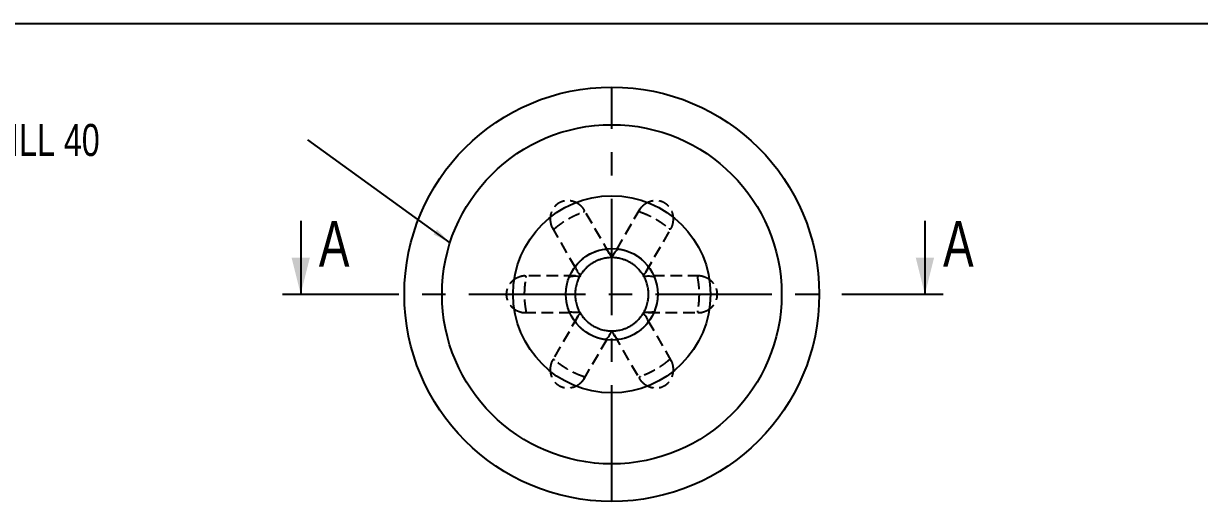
# Model space of a CAD drawing. Header units: millimetres. Extents: x 8 to 412, y 8 to 289.
# Drawn here: x 184.7 to 312.9, y 236.9 to 289 of the extents above; entities that cross this region are included whole.
import ezdxf

# ---------------------------------------------------------------- set-up
doc = ezdxf.new("R2010")
doc.units = ezdxf.units.MM
doc.linetypes.add('CENTERX2', pattern=[20.32, 12.7, -2.54, 2.54, -2.54])
doc.linetypes.add('HIDDEN', pattern=[1.905, 1.27, -0.635])
for name, color, linetype in [('CENTERLINE', 4, 'CENTERX2'), ('HIDDEN', 3, 'HIDDEN'), ('TEXT', 2, 'Continuous')]:
    doc.layers.add(name, color=color, linetype=linetype)
doc.layers.add('OUTLINE', color=7, linetype='Continuous', lineweight=25)
doc.styles.add('SLDTEXTSTYLE0', font='TXT', dxfattribs={"width": 0.75})
doc.styles.add('SLDTEXTSTYLE9', font='TXT', dxfattribs={"width": 0.697917})
doc.dimstyles.new('SLDDIMSTYLE0', dxfattribs={"dimtxt": 0.18, "dimasz": 2, "dimexe": 0, "dimexo": 0.0625, "dimgap": 0, "dimtad": 0, "dimtih": 1, "dimtoh": 1, "dimdec": 0, "dimrnd": 1e-09, "dimzin": 0, "dimdsep": 46, "dimtxsty": 'Standard', "dimsah": 1, "dimcen": 0.09, "dimadec": 0, "dimazin": 0, "dimtfac": 2, "dimtdec": 0, "dimtofl": 0, "dimtmove": 0, "dimatfit": 3, "dimfxl": 0, "dimfrac": 2, "dimtolj": 1, "dimtzin": 0, "dimarcsym": 0})

# ---------------------------------------------------------------- blocks, each defined once
blk = doc.blocks.new('SW_NOTE_0_5')
at = {"layer": 'TEXT', "color": 0, "char_height": 3.5, "attachment_point": 1}
for s, insert, style in [('ENGRAVE 4 HIGH  0.2 DEEP', (-97.79, 6.27), 'SLDTEXTSTYLE9'), (':500ML ALIVARIA 1864/BIE/PAIR NO 1 TILL 40', (-97.79, 1.75), 'SLDTEXTSTYLE0')]:
    blk.add_mtext(s, dxfattribs=dict(at, insert=insert, style=style))

msp = doc.modelspace()

# ---------------------------------------------------------------- linework, layer by layer
at = {"layer": 'CENTERLINE'}
for p, q in [((248.83967, 236.8654), (248.83967, 282.0654)), ((212.94397, 259.4654), (284.94961, 259.4654))]:
    msp.add_line(p, q, dxfattribs=at)
at = {"layer": 'CENTERLINE', "linetype": 'Continuous'}
for p, q in [((214.94397, 267.4654), (214.94397, 259.4654)), ((282.94961, 267.4654), (282.94961, 259.4654))]:
    msp.add_line(p, q, dxfattribs=at)
at = {"layer": 'CENTERLINE'}
for points in [[(214.94397, 259.4654), (215.94397, 263.4654), (213.94397, 263.4654)], [(282.94961, 259.4654), (283.94961, 263.4654), (281.94961, 263.4654)]]:
    msp.add_solid(points, dxfattribs=at)
at = {"layer": 'HIDDEN'}
for p, q in [((248.59291, 263.89279), (245.79352, 268.74148)), ((251.88872, 268.74651), (249.08542, 263.89105)), ((242.32651, 266.74651), (245.12981, 261.89105)), ((252.55053, 261.89279), (255.34991, 266.74148)), ((244.88205, 261.4654), (239.28327, 261.4654)), ((258.40188, 261.4654), (252.79527, 261.4654)), ((239.27746, 257.4654), (244.88406, 257.4654)), ((245.12881, 257.038), (242.32942, 252.18932)), ((255.35282, 252.18428), (252.54952, 257.03974)), ((252.79728, 257.4654), (258.39606, 257.4654)), ((245.79061, 250.18428), (248.59391, 255.03974)), ((249.08642, 255.038), (251.88581, 250.18932))]:
    msp.add_line(p, q, dxfattribs=at)
for points, knots in [([(245.43657, 269.13398), (245.28773, 269.26507), (245.12244, 269.37558), (244.84853, 269.50781), (244.75202, 269.54639), (244.55538, 269.60867), (244.45484, 269.63269), (244.14626, 269.68195), (243.92674, 269.68377), (243.49893, 269.61194), (243.28577, 269.53704), (242.99967, 269.37314), (242.9079, 269.30899), (242.73901, 269.16672), (242.66208, 269.08913), (242.52231, 268.92184), (242.45941, 268.83168), (242.35135, 268.64637), (242.30549, 268.55049), (242.19067, 268.25396), (242.14665, 268.05051), (242.1156, 267.64273), (242.12879, 267.4417), (242.16798, 267.24685)], [0, 0, 0, 0, 0.125, 0.125, 0.1875, 0.1875, 0.25, 0.25, 0.375, 0.375, 0.5, 0.5, 0.5625, 0.5625, 0.625, 0.625, 0.6875, 0.6875, 0.75, 0.75, 0.875, 0.875, 1, 1, 1, 1]), ([(245.75011, 268.44897), (245.79696, 268.46509), (245.82958, 268.49262), (245.85655, 268.57417), (245.84995, 268.62603), (245.79234, 268.75202), (245.7426, 268.82293), (245.60897, 268.97516), (245.52807, 269.0534), (245.43657, 269.13398)], [0, 0, 0, 0, 0.25, 0.25, 0.5, 0.5, 0.75, 0.75, 1, 1, 1, 1]), ([(252.24276, 269.13398), (252.15129, 269.05342), (252.07044, 268.97523), (251.93692, 268.82316), (251.88746, 268.75267), (251.82975, 268.62721), (251.82282, 268.5744), (251.84952, 268.49298), (251.88233, 268.4651), (251.92922, 268.44897)], [0, 0, 0, 0, 0.25, 0.25, 0.5, 0.5, 0.75, 0.75, 1, 1, 1, 1]), ([(255.51135, 267.24685), (255.55046, 267.4413), (255.56352, 267.6397), (255.54108, 267.94303), (255.52624, 268.04589), (255.48185, 268.24733), (255.45238, 268.34641), (255.34076, 268.63829), (255.23257, 268.82931), (254.95646, 269.16389), (254.78502, 269.31104), (254.50002, 269.47686), (254.39859, 269.52425), (254.19093, 269.59938), (254.08526, 269.62721), (253.87051, 269.66461), (253.76097, 269.674), (253.54646, 269.67493), (253.4405, 269.66671), (253.12628, 269.61788), (252.92809, 269.55428), (252.55941, 269.37728), (252.39191, 269.26533), (252.24276, 269.13398)], [0, 0, 0, 0, 0.125, 0.125, 0.1875, 0.1875, 0.25, 0.25, 0.375, 0.375, 0.5, 0.5, 0.5625, 0.5625, 0.625, 0.625, 0.6875, 0.6875, 0.75, 0.75, 0.875, 0.875, 1, 1, 1, 1]), ([(242.60444, 266.63282), (242.66117, 266.68217), (242.73348, 266.744), (242.91314, 266.89102), (243.02169, 266.97709), (243.27157, 267.16414), (243.41676, 267.26785), (243.73373, 267.47887), (243.90958, 267.58859), (244.17569, 267.74234), (244.26651, 267.79286), (244.44552, 267.88868), (244.53311, 267.93374), (244.70466, 268.01881), (244.78897, 268.05897), (244.94859, 268.13242), (245.02464, 268.16607), (245.38723, 268.32148), (245.60777, 268.40002), (245.75011, 268.44897)], [0, 0, 0, 0, 0.125, 0.125, 0.25, 0.25, 0.375, 0.375, 0.5, 0.5, 0.5625, 0.5625, 0.625, 0.625, 0.6875, 0.6875, 0.75, 0.75, 1, 1, 1, 1]), ([(251.92922, 268.44897), (252.00033, 268.42452), (252.09003, 268.39281), (252.30718, 268.31073), (252.436, 268.25976), (252.72293, 268.13688), (252.88533, 268.063), (253.22657, 267.894), (253.40952, 267.79657), (253.67572, 267.64299), (253.76488, 267.5896), (253.93737, 267.48249), (254.02018, 267.42915), (254.17964, 267.32312), (254.25657, 267.27019), (254.39999, 267.16868), (254.46716, 267.11965), (254.78304, 266.88334), (254.96133, 266.73161), (255.07489, 266.63282)], [0, 0, 0, 0, 0.125, 0.125, 0.25, 0.25, 0.375, 0.375, 0.5, 0.5, 0.5625, 0.5625, 0.625, 0.625, 0.6875, 0.6875, 0.75, 0.75, 1, 1, 1, 1]), ([(242.16798, 267.24685), (242.19201, 267.12736), (242.2193, 267.01825), (242.28423, 266.82658), (242.32055, 266.7485), (242.40035, 266.6358), (242.44262, 266.60339), (242.52648, 266.5858), (242.56703, 266.60028), (242.60444, 266.63282)], [0, 0, 0, 0, 0.25, 0.25, 0.5, 0.5, 0.75, 0.75, 1, 1, 1, 1]), ([(255.07489, 266.63282), (255.11228, 266.6003), (255.15242, 266.58582), (255.23654, 266.60324), (255.27815, 266.63488), (255.35845, 266.74777), (255.39499, 266.8263), (255.46001, 267.01814), (255.48732, 267.12733), (255.51135, 267.24685)], [0, 0, 0, 0, 0.25, 0.25, 0.5, 0.5, 0.75, 0.75, 1, 1, 1, 1]), ([(244.88311, 262.52246), (244.92447, 262.576), (244.98473, 262.65223), (245.15301, 262.84548), (245.25717, 262.95774), (245.51058, 263.20009), (245.65544, 263.32572), (245.97962, 263.57168), (246.15461, 263.68862), (246.52231, 263.90104), (246.71171, 263.99451), (246.99197, 264.11258), (247.0855, 264.14855), (247.26506, 264.21194), (247.35196, 264.23974), (247.51927, 264.28869), (247.60015, 264.30992), (247.74883, 264.34555), (247.81732, 264.36018), (248.00448, 264.39679), (248.10339, 264.41135), (248.17045, 264.42041)], [0, 0, 0, 0, 0.125, 0.125, 0.25, 0.25, 0.375, 0.375, 0.5, 0.5, 0.625, 0.625, 0.6875, 0.6875, 0.75, 0.75, 0.8125, 0.8125, 0.875, 0.875, 1, 1, 1, 1]), ([(249.50888, 264.42041), (249.57592, 264.41136), (249.67207, 264.39728), (249.92357, 264.34818), (250.07288, 264.3141), (250.40946, 264.21582), (250.59069, 264.15318), (250.96579, 263.99541), (251.15455, 263.90233), (251.52237, 263.69011), (251.69802, 263.57282), (251.94039, 263.38914), (252.01831, 263.32613), (252.16299, 263.20232), (252.23051, 263.14096), (252.35656, 263.02054), (252.41539, 262.96111), (252.52059, 262.85017), (252.5675, 262.79816), (252.69278, 262.65439), (252.75485, 262.57601), (252.79622, 262.52246)], [0, 0, 0, 0, 0.125, 0.125, 0.25, 0.25, 0.375, 0.375, 0.5, 0.5, 0.625, 0.625, 0.6875, 0.6875, 0.75, 0.75, 0.8125, 0.8125, 0.875, 0.875, 1, 1, 1, 1]), ([(239.51488, 261.28155), (239.52435, 261.33019), (239.51682, 261.37219), (239.45968, 261.43633), (239.41147, 261.45655), (239.27355, 261.46965), (239.18727, 261.46202), (238.98862, 261.42241), (238.88041, 261.39147), (238.76488, 261.35252)], [0, 0, 0, 0, 0.25, 0.25, 0.5, 0.5, 0.75, 0.75, 1, 1, 1, 1]), ([(258.91445, 261.35252), (258.79895, 261.39146), (258.69081, 261.42238), (258.49235, 261.46198), (258.40658, 261.46957), (258.26907, 261.45681), (258.21987, 261.43641), (258.16271, 261.37258), (258.15497, 261.33022), (258.16445, 261.28155)], [0, 0, 0, 0, 0.25, 0.25, 0.5, 0.5, 0.75, 0.75, 1, 1, 1, 1]), ([(238.76488, 261.35252), (238.57693, 261.28916), (238.39858, 261.20127), (238.14711, 261.03018), (238.06545, 260.96589), (237.91319, 260.82673), (237.84212, 260.75167), (237.64517, 260.50907), (237.53383, 260.31986), (237.38213, 259.91345), (237.34042, 259.6914), (237.33931, 259.36168), (237.34898, 259.25014), (237.38775, 259.03273), (237.41648, 258.92731), (237.49147, 258.72263), (237.5381, 258.62307), (237.64455, 258.43684), (237.70465, 258.34918), (237.90405, 258.10148), (238.05823, 257.96164), (238.39586, 257.73085), (238.57655, 257.64176), (238.76488, 257.57827)], [0, 0, 0, 0, 0.125, 0.125, 0.1875, 0.1875, 0.25, 0.25, 0.375, 0.375, 0.5, 0.5, 0.5625, 0.5625, 0.625, 0.625, 0.6875, 0.6875, 0.75, 0.75, 0.875, 0.875, 1, 1, 1, 1]), ([(239.51488, 257.64924), (239.50051, 257.72305), (239.48312, 257.81659), (239.44563, 258.04569), (239.42536, 258.18273), (239.38831, 258.49266), (239.37109, 258.67025), (239.34683, 259.05026), (239.33973, 259.25742), (239.33963, 259.56475), (239.3413, 259.66866), (239.34781, 259.8716), (239.35259, 259.96998), (239.36469, 260.16109), (239.37206, 260.25418), (239.38827, 260.42914), (239.39714, 260.51182), (239.44385, 260.90354), (239.48611, 261.1338), (239.51488, 261.28155)], [0, 0, 0, 0, 0.125, 0.125, 0.25, 0.25, 0.375, 0.375, 0.5, 0.5, 0.5625, 0.5625, 0.625, 0.625, 0.6875, 0.6875, 0.75, 0.75, 1, 1, 1, 1]), ([(244.21389, 257.56745), (244.18821, 257.63004), (244.15232, 257.72034), (244.0691, 257.9627), (244.02396, 258.10904), (243.94078, 258.44967), (243.90441, 258.63794), (243.8535, 259.04167), (243.83972, 259.25168), (243.83961, 259.67633), (243.85336, 259.88709), (243.89124, 260.18884), (243.90685, 260.28782), (243.94173, 260.47502), (243.96111, 260.56418), (244.00237, 260.73355), (244.02442, 260.81421), (244.06791, 260.96078), (244.08949, 261.02741), (244.15136, 261.2078), (244.1882, 261.30074), (244.21389, 261.36335)], [0, 0, 0, 0, 0.125, 0.125, 0.25, 0.25, 0.375, 0.375, 0.5, 0.5, 0.625, 0.625, 0.6875, 0.6875, 0.75, 0.75, 0.8125, 0.8125, 0.875, 0.875, 1, 1, 1, 1]), ([(253.46544, 261.36335), (253.49112, 261.30076), (253.52701, 261.21045), (253.61023, 260.9681), (253.65537, 260.82175), (253.73855, 260.48112), (253.77492, 260.29286), (253.82583, 259.88913), (253.83961, 259.67911), (253.83972, 259.25446), (253.82597, 259.0437), (253.78809, 258.74196), (253.77248, 258.64297), (253.7376, 258.45578), (253.71822, 258.36662), (253.67696, 258.19724), (253.65491, 258.11659), (253.61142, 257.97001), (253.58984, 257.90338), (253.52797, 257.723), (253.49113, 257.63006), (253.46544, 257.56745)], [0, 0, 0, 0, 0.125, 0.125, 0.25, 0.25, 0.375, 0.375, 0.5, 0.5, 0.625, 0.625, 0.6875, 0.6875, 0.75, 0.75, 0.8125, 0.8125, 0.875, 0.875, 1, 1, 1, 1]), ([(258.16445, 261.28155), (258.17882, 261.20774), (258.19621, 261.11421), (258.2337, 260.88511), (258.25397, 260.74806), (258.29102, 260.43814), (258.30824, 260.26055), (258.3325, 259.88053), (258.3396, 259.67338), (258.3397, 259.36604), (258.33803, 259.26214), (258.33152, 259.0592), (258.32674, 258.96081), (258.31464, 258.76971), (258.30727, 258.67662), (258.29106, 258.50165), (258.28219, 258.41897), (258.23548, 258.02725), (258.19323, 257.79699), (258.16445, 257.64924)], [0, 0, 0, 0, 0.125, 0.125, 0.25, 0.25, 0.375, 0.375, 0.5, 0.5, 0.5625, 0.5625, 0.625, 0.625, 0.6875, 0.6875, 0.75, 0.75, 1, 1, 1, 1]), ([(258.91445, 257.57827), (259.1024, 257.64163), (259.28075, 257.72952), (259.53222, 257.90062), (259.61388, 257.96491), (259.76614, 258.10407), (259.83721, 258.17912), (260.03417, 258.42173), (260.1455, 258.61093), (260.2972, 259.01734), (260.33892, 259.23939), (260.34003, 259.56911), (260.33035, 259.68066), (260.29159, 259.89806), (260.26285, 260.00348), (260.18786, 260.20816), (260.14123, 260.30772), (260.03478, 260.49396), (259.97468, 260.58162), (259.77528, 260.82932), (259.6211, 260.96916), (259.28347, 261.19995), (259.10278, 261.28903), (258.91445, 261.35252)], [0, 0, 0, 0, 0.125, 0.125, 0.1875, 0.1875, 0.25, 0.25, 0.375, 0.375, 0.5, 0.5, 0.5625, 0.5625, 0.625, 0.625, 0.6875, 0.6875, 0.75, 0.75, 0.875, 0.875, 1, 1, 1, 1]), ([(238.76488, 257.57827), (238.88038, 257.53934), (238.98852, 257.50841), (239.18698, 257.46882), (239.27275, 257.46122), (239.41026, 257.47398), (239.45946, 257.49439), (239.51663, 257.55822), (239.52436, 257.60058), (239.51488, 257.64924)], [0, 0, 0, 0, 0.25, 0.25, 0.5, 0.5, 0.75, 0.75, 1, 1, 1, 1]), ([(258.16445, 257.64924), (258.15498, 257.60061), (258.16251, 257.5586), (258.21965, 257.49447), (258.26786, 257.47425), (258.40578, 257.46115), (258.49206, 257.46877), (258.69071, 257.50838), (258.79892, 257.53933), (258.91445, 257.57827)], [0, 0, 0, 0, 0.25, 0.25, 0.5, 0.5, 0.75, 0.75, 1, 1, 1, 1]), ([(248.17045, 254.51038), (248.10341, 254.51944), (248.00726, 254.53351), (247.75576, 254.58262), (247.60645, 254.61669), (247.26987, 254.71498), (247.08864, 254.77761), (246.71354, 254.93539), (246.52478, 255.02846), (246.15696, 255.24069), (245.98131, 255.35797), (245.73894, 255.54165), (245.66102, 255.60466), (245.51634, 255.72848), (245.44882, 255.78984), (245.32277, 255.91026), (245.26394, 255.96968), (245.15875, 256.08063), (245.11183, 256.13263), (244.98655, 256.27641), (244.92448, 256.35478), (244.88311, 256.40833)], [0, 0, 0, 0, 0.125, 0.125, 0.25, 0.25, 0.375, 0.375, 0.5, 0.5, 0.625, 0.625, 0.6875, 0.6875, 0.75, 0.75, 0.8125, 0.8125, 0.875, 0.875, 1, 1, 1, 1]), ([(252.79622, 256.40833), (252.75486, 256.3548), (252.6946, 256.27857), (252.52632, 256.08531), (252.42216, 255.97305), (252.16875, 255.7307), (252.02389, 255.60508), (251.69971, 255.35912), (251.52472, 255.24218), (251.15702, 255.02975), (250.96762, 254.93628), (250.68736, 254.81822), (250.59383, 254.78224), (250.41427, 254.71885), (250.32737, 254.69106), (250.16006, 254.6421), (250.07918, 254.62087), (249.9305, 254.58524), (249.86201, 254.57062), (249.67485, 254.53401), (249.57594, 254.51944), (249.50888, 254.51038)], [0, 0, 0, 0, 0.125, 0.125, 0.25, 0.25, 0.375, 0.375, 0.5, 0.5, 0.625, 0.625, 0.6875, 0.6875, 0.75, 0.75, 0.8125, 0.8125, 0.875, 0.875, 1, 1, 1, 1]), ([(242.16798, 251.68394), (242.12887, 251.48949), (242.11581, 251.29109), (242.13825, 250.98776), (242.15309, 250.8849), (242.19748, 250.68346), (242.22695, 250.58438), (242.33857, 250.29251), (242.44676, 250.10149), (242.72287, 249.76691), (242.89432, 249.61976), (243.17931, 249.45394), (243.28075, 249.40654), (243.4884, 249.33141), (243.59407, 249.30358), (243.80882, 249.26619), (243.91836, 249.25679), (244.13287, 249.25587), (244.23883, 249.26409), (244.55305, 249.31292), (244.75124, 249.37652), (245.11993, 249.55352), (245.28742, 249.66546), (245.43657, 249.79682)], [0, 0, 0, 0, 0.125, 0.125, 0.1875, 0.1875, 0.25, 0.25, 0.375, 0.375, 0.5, 0.5, 0.5625, 0.5625, 0.625, 0.625, 0.6875, 0.6875, 0.75, 0.75, 0.875, 0.875, 1, 1, 1, 1]), ([(242.60444, 252.29797), (242.56706, 252.3305), (242.52691, 252.34498), (242.44279, 252.32755), (242.40118, 252.29591), (242.32088, 252.18303), (242.28434, 252.10449), (242.21932, 251.91265), (242.19201, 251.80347), (242.16798, 251.68394)], [0, 0, 0, 0, 0.25, 0.25, 0.5, 0.5, 0.75, 0.75, 1, 1, 1, 1]), ([(245.75011, 250.48182), (245.679, 250.50628), (245.5893, 250.53799), (245.37215, 250.62007), (245.24333, 250.67104), (244.95641, 250.79391), (244.794, 250.86779), (244.45276, 251.03679), (244.26982, 251.13422), (244.00361, 251.2878), (243.91445, 251.3412), (243.74196, 251.44831), (243.65915, 251.50164), (243.49969, 251.60767), (243.42276, 251.6606), (243.27934, 251.76212), (243.21217, 251.81115), (242.89629, 252.04745), (242.718, 252.19918), (242.60444, 252.29797)], [0, 0, 0, 0, 0.125, 0.125, 0.25, 0.25, 0.375, 0.375, 0.5, 0.5, 0.5625, 0.5625, 0.625, 0.625, 0.6875, 0.6875, 0.75, 0.75, 1, 1, 1, 1]), ([(255.07489, 252.29797), (255.01816, 252.24862), (254.94585, 252.1868), (254.76619, 252.03978), (254.65764, 251.9537), (254.40776, 251.76665), (254.26258, 251.66294), (253.9456, 251.45193), (253.76975, 251.3422), (253.50364, 251.18845), (253.41282, 251.13794), (253.23381, 251.04211), (253.14622, 250.99706), (252.97467, 250.91198), (252.89037, 250.87182), (252.73074, 250.79838), (252.65469, 250.76472), (252.2921, 250.60931), (252.07156, 250.53077), (251.92922, 250.48182)], [0, 0, 0, 0, 0.125, 0.125, 0.25, 0.25, 0.375, 0.375, 0.5, 0.5, 0.5625, 0.5625, 0.625, 0.625, 0.6875, 0.6875, 0.75, 0.75, 1, 1, 1, 1]), ([(252.24276, 249.79682), (252.39161, 249.66573), (252.5569, 249.55522), (252.8308, 249.42299), (252.92731, 249.38441), (253.12395, 249.32213), (253.22449, 249.29811), (253.53307, 249.24884), (253.7526, 249.24702), (254.18041, 249.31885), (254.39357, 249.39375), (254.67967, 249.55765), (254.77143, 249.6218), (254.94032, 249.76408), (255.01726, 249.84167), (255.15702, 250.00895), (255.21992, 250.09912), (255.32798, 250.28443), (255.37385, 250.3803), (255.48866, 250.67684), (255.53268, 250.88028), (255.56373, 251.28807), (255.55054, 251.4891), (255.51135, 251.68394)], [0, 0, 0, 0, 0.125, 0.125, 0.1875, 0.1875, 0.25, 0.25, 0.375, 0.375, 0.5, 0.5, 0.5625, 0.5625, 0.625, 0.625, 0.6875, 0.6875, 0.75, 0.75, 0.875, 0.875, 1, 1, 1, 1]), ([(255.51135, 251.68394), (255.48732, 251.80344), (255.46004, 251.91255), (255.3951, 252.10422), (255.35879, 252.1823), (255.27899, 252.295), (255.23671, 252.32741), (255.15285, 252.345), (255.1123, 252.33052), (255.07489, 252.29797)], [0, 0, 0, 0, 0.25, 0.25, 0.5, 0.5, 0.75, 0.75, 1, 1, 1, 1]), ([(245.43657, 249.79682), (245.52804, 249.87737), (245.60889, 249.95556), (245.74241, 250.10764), (245.79187, 250.17812), (245.84958, 250.30358), (245.85651, 250.3564), (245.82981, 250.43782), (245.797, 250.4657), (245.75011, 250.48182)], [0, 0, 0, 0, 0.25, 0.25, 0.5, 0.5, 0.75, 0.75, 1, 1, 1, 1]), ([(251.92922, 250.48182), (251.88237, 250.46571), (251.84975, 250.43818), (251.82278, 250.35662), (251.82938, 250.30477), (251.88699, 250.17878), (251.93673, 250.10787), (252.07036, 249.95564), (252.15127, 249.8774), (252.24276, 249.79682)], [0, 0, 0, 0, 0.25, 0.25, 0.5, 0.5, 0.75, 0.75, 1, 1, 1, 1])]:
    msp.add_open_spline(points, degree=3, knots=knots, dxfattribs=at)
at = {"layer": 'OUTLINE'}
msp.add_line((8, 289), (412, 289), dxfattribs=at)
for radius in [22.6, 18.5, 10.75, 5]:
    msp.add_circle((248.83967, 259.4654), radius, dxfattribs=at)
for start, end in [(89.1341067, 90.8658933), (149.1341067, 150.8658933), (29.1341067, 30.8658933), (209.1341067, 210.8658933), (329.1341067, 330.8658933), (269.1341067, 270.8658933)]:
    msp.add_arc((248.83967, 259.4654), 4, start, end, dxfattribs=at)
for points, knots in [([(248.17045, 264.42041), (248.31483, 264.28586), (248.43806, 264.13821), (248.643, 263.81906), (248.72519, 263.64564), (248.77922, 263.46494)], [0, 0, 0, 0, 0.5, 0.5, 1, 1, 1, 1]), ([(248.90011, 263.46494), (248.95422, 263.64588), (249.03456, 263.81568), (249.23889, 264.13511), (249.36443, 264.28579), (249.50888, 264.42041)], [0, 0, 0, 0, 0.5, 0.5, 1, 1, 1, 1]), ([(248.77922, 263.46494), (248.7236, 263.4641), (248.63503, 263.46185), (248.40346, 263.44324), (248.25962, 263.42676), (247.92589, 263.36333), (247.73148, 263.3155), (247.41053, 263.2031), (247.29736, 263.15821), (247.07021, 263.05491), (246.95297, 262.99487), (246.7284, 262.8653), (246.61897, 262.79471), (246.41413, 262.64858), (246.31998, 262.57414), (246.14639, 262.42502), (246.06941, 262.35253), (245.92981, 262.21177), (245.86683, 262.143), (245.69921, 261.9487), (245.61456, 261.83445), (245.48141, 261.6416), (245.4347, 261.56523), (245.40618, 261.51752)], [0, 0, 0, 0, 0.125, 0.125, 0.25, 0.25, 0.375, 0.375, 0.4375, 0.4375, 0.5, 0.5, 0.5625, 0.5625, 0.625, 0.625, 0.6875, 0.6875, 0.75, 0.75, 0.875, 0.875, 1, 1, 1, 1]), ([(252.27315, 261.51752), (252.24461, 261.56526), (252.19837, 261.64085), (252.06647, 261.83208), (251.98028, 261.94841), (251.75849, 262.20571), (251.61986, 262.35017), (251.36204, 262.57192), (251.26658, 262.64748), (251.06355, 262.79255), (250.95293, 262.86406), (250.72844, 262.99376), (250.61259, 263.05323), (250.38361, 263.15756), (250.27207, 263.20188), (250.05613, 263.27765), (249.95487, 263.30807), (249.76317, 263.35859), (249.67212, 263.37875), (249.42005, 263.42676), (249.27877, 263.44295), (249.04519, 263.46183), (248.9557, 263.4641), (248.90011, 263.46494)], [0, 0, 0, 0, 0.125, 0.125, 0.25, 0.25, 0.375, 0.375, 0.4375, 0.4375, 0.5, 0.5, 0.5625, 0.5625, 0.625, 0.625, 0.6875, 0.6875, 0.75, 0.75, 0.875, 0.875, 1, 1, 1, 1]), ([(244.21389, 261.36335), (244.40261, 261.4211), (244.59208, 261.454), (244.97095, 261.47191), (245.16223, 261.45638), (245.34574, 261.41282)], [0, 0, 0, 0, 0.5, 0.5, 1, 1, 1, 1]), ([(245.34574, 261.41282), (245.31866, 261.36423), (245.27632, 261.2864), (245.17665, 261.07655), (245.119, 260.94374), (245.00707, 260.62301), (244.95128, 260.43073), (244.88815, 260.09658), (244.87044, 259.97613), (244.84633, 259.72776), (244.8397, 259.59621), (244.83963, 259.33694), (244.84605, 259.20688), (244.87019, 258.95641), (244.88757, 258.83765), (244.92992, 258.61276), (244.95421, 258.50985), (245.00631, 258.31858), (245.03438, 258.22965), (245.11883, 257.98734), (245.17545, 257.8569), (245.27589, 257.64517), (245.31867, 257.56653), (245.34574, 257.51798)], [0, 0, 0, 0, 0.125, 0.125, 0.25, 0.25, 0.375, 0.375, 0.4375, 0.4375, 0.5, 0.5, 0.5625, 0.5625, 0.625, 0.625, 0.6875, 0.6875, 0.75, 0.75, 0.875, 0.875, 1, 1, 1, 1]), ([(245.40618, 261.51752), (245.27654, 261.65484), (245.16965, 261.80933), (244.99519, 262.14599), (244.92747, 262.33006), (244.88311, 262.52246)], [0, 0, 0, 0, 0.5, 0.5, 1, 1, 1, 1]), ([(252.79622, 262.52246), (252.75188, 262.33015), (252.68564, 262.14961), (252.51172, 261.81255), (252.40262, 261.65466), (252.27315, 261.51752)], [0, 0, 0, 0, 0.5, 0.5, 1, 1, 1, 1]), ([(252.3336, 261.41282), (252.51734, 261.45643), (252.70457, 261.47176), (253.08337, 261.45452), (253.27663, 261.42113), (253.46544, 261.36335)], [0, 0, 0, 0, 0.5, 0.5, 1, 1, 1, 1]), ([(252.3336, 257.51798), (252.36068, 257.56656), (252.40301, 257.6444), (252.50268, 257.85424), (252.56033, 257.98705), (252.67226, 258.30778), (252.72805, 258.50006), (252.79118, 258.83422), (252.80889, 258.95467), (252.833, 259.20303), (252.83963, 259.33459), (252.8397, 259.59386), (252.83329, 259.72392), (252.80914, 259.97438), (252.79176, 260.09314), (252.74941, 260.31803), (252.72512, 260.42094), (252.67302, 260.61222), (252.64496, 260.70115), (252.5605, 260.94346), (252.50388, 261.0739), (252.40344, 261.28563), (252.36066, 261.36426), (252.3336, 261.41282)], [0, 0, 0, 0, 0.125, 0.125, 0.25, 0.25, 0.375, 0.375, 0.4375, 0.4375, 0.5, 0.5, 0.5625, 0.5625, 0.625, 0.625, 0.6875, 0.6875, 0.75, 0.75, 0.875, 0.875, 1, 1, 1, 1]), ([(245.34574, 257.51798), (245.16199, 257.47436), (244.97476, 257.45904), (244.59597, 257.47628), (244.4027, 257.50966), (244.21389, 257.56745)], [0, 0, 0, 0, 0.5, 0.5, 1, 1, 1, 1]), ([(253.46544, 257.56745), (253.27672, 257.50969), (253.08725, 257.47679), (252.70838, 257.45888), (252.5171, 257.47442), (252.3336, 257.51798)], [0, 0, 0, 0, 0.5, 0.5, 1, 1, 1, 1]), ([(244.88311, 256.40833), (244.92745, 256.60064), (244.99369, 256.78119), (245.16761, 257.11825), (245.27671, 257.27614), (245.40618, 257.41328)], [0, 0, 0, 0, 0.5, 0.5, 1, 1, 1, 1]), ([(245.40618, 257.41328), (245.43472, 257.36553), (245.48096, 257.28995), (245.61286, 257.09871), (245.69905, 256.98238), (245.92085, 256.72508), (246.05947, 256.58063), (246.31729, 256.35888), (246.41275, 256.28332), (246.61578, 256.13825), (246.7264, 256.06673), (246.9509, 255.93703), (247.06674, 255.87756), (247.29572, 255.77324), (247.40726, 255.72891), (247.6232, 255.65314), (247.72447, 255.62272), (247.91616, 255.5722), (248.00721, 255.55204), (248.25929, 255.50403), (248.40056, 255.48785), (248.63414, 255.46896), (248.72364, 255.46669), (248.77922, 255.46585)], [0, 0, 0, 0, 0.125, 0.125, 0.25, 0.25, 0.375, 0.375, 0.4375, 0.4375, 0.5, 0.5, 0.5625, 0.5625, 0.625, 0.625, 0.6875, 0.6875, 0.75, 0.75, 0.875, 0.875, 1, 1, 1, 1]), ([(248.90011, 255.46585), (248.95573, 255.46669), (249.04431, 255.46895), (249.27587, 255.48756), (249.41971, 255.50403), (249.75344, 255.56747), (249.94785, 255.61529), (250.2688, 255.7277), (250.38197, 255.77258), (250.60912, 255.87589), (250.72636, 255.93592), (250.95093, 256.06549), (251.06036, 256.13608), (251.2652, 256.28222), (251.35935, 256.35666), (251.53294, 256.50578), (251.60992, 256.57827), (251.74952, 256.71902), (251.8125, 256.7878), (251.98012, 256.98209), (252.06477, 257.09634), (252.19792, 257.28919), (252.24463, 257.36556), (252.27315, 257.41328)], [0, 0, 0, 0, 0.125, 0.125, 0.25, 0.25, 0.375, 0.375, 0.4375, 0.4375, 0.5, 0.5, 0.5625, 0.5625, 0.625, 0.625, 0.6875, 0.6875, 0.75, 0.75, 0.875, 0.875, 1, 1, 1, 1]), ([(252.27315, 257.41328), (252.40279, 257.27595), (252.50968, 257.12147), (252.68414, 256.7848), (252.75186, 256.60074), (252.79622, 256.40833)], [0, 0, 0, 0, 0.5, 0.5, 1, 1, 1, 1]), ([(248.77922, 255.46585), (248.72512, 255.28492), (248.64477, 255.11511), (248.44044, 254.79569), (248.3149, 254.64501), (248.17045, 254.51038)], [0, 0, 0, 0, 0.5, 0.5, 1, 1, 1, 1]), ([(249.50888, 254.51038), (249.36451, 254.64494), (249.24127, 254.79258), (249.03633, 255.11173), (248.95414, 255.28516), (248.90011, 255.46585)], [0, 0, 0, 0, 0.5, 0.5, 1, 1, 1, 1])]:
    msp.add_open_spline(points, degree=3, knots=knots, dxfattribs=at)

# ---------------------------------------------------------------- block references
at = {"layer": 'TEXT'}
msp.add_blockref('SW_NOTE_0_5', (215.71856, 276.29549), dxfattribs=at)

# ---------------------------------------------------------------- texts
at = {"layer": 'CENTERLINE', "char_height": 5, "attachment_point": 1, "style": 'SLDTEXTSTYLE0'}
for insert in [(216.91582, 267.4654), (284.92147, 267.4654)]:
    msp.add_mtext('A', dxfattribs=dict(at, insert=insert))

# ---------------------------------------------------------------- leaders
at = {"layer": 'TEXT'}
msp.add_leader([(231.21422, 265.08621), (215.71856, 276.29549)], dimstyle='SLDDIMSTYLE0', dxfattribs=at)

doc.saveas('drawing.dxf')
